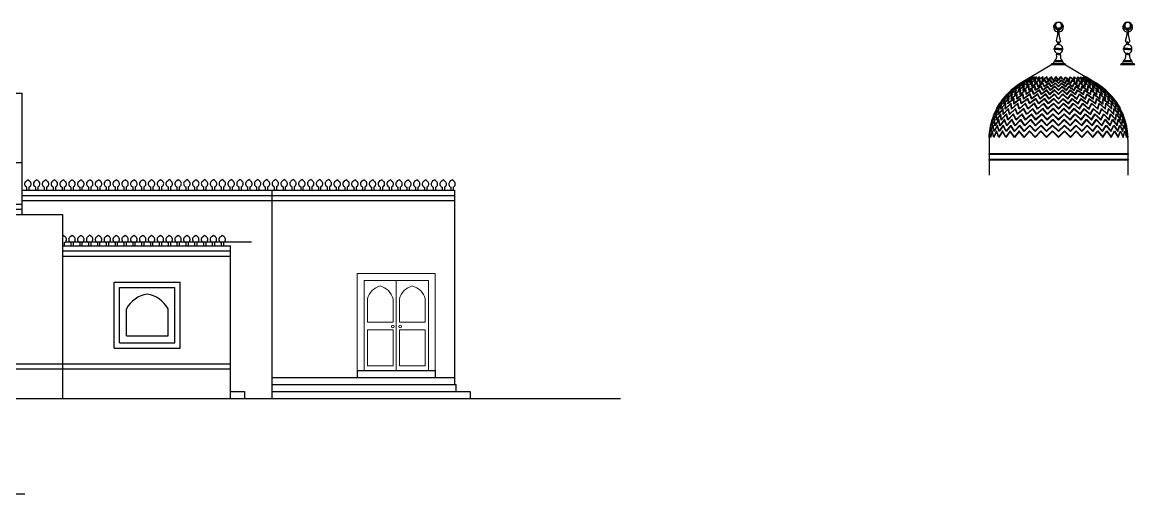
# Model space of a CAD drawing. Header units: inches. Extents: x -6210 to 141093, y -2740 to 21225.
# Drawn here: x 84372 to 85333, y 3267 to 3674 of the extents above; entities that cross this region are included whole.
import ezdxf

# ---------------------------------------------------------------- set-up
doc = ezdxf.new("R2010")
doc.units = ezdxf.units.IN
doc.header["$LTSCALE"] = 100
doc.header["$MEASUREMENT"] = 0
for name, color, linetype in [('dome', 40, 'Continuous'), ('pattern', 24, 'Continuous'), ('steps', 9, 'Continuous'), ('walls', 1, 'Continuous')]:
    doc.layers.add(name, color=color, linetype=linetype)
doc.layers.add('DOOR', color=11, linetype='Continuous', lineweight=5)

# ---------------------------------------------------------------- blocks, each defined once
blk = doc.blocks.new('A$C7441049B')
at = {"layer": 'pattern', "color": 6, "linetype": 'ByBlock', "lineweight": 25, "ltscale": 0.07}
for p, q in [((6.14, 2.75, -0.01), (6.14, 0)), ((8.14, 2.75, -0.01), (8.14, 0)), ((13.77, 2.75, -0.01), (13.77, 0, 0)), ((15.77, 2.75, -0.01), (15.77, 0, 0)), ((21.41, 2.75, -0.01), (21.41, 0, 0)), ((23.41, 2.75, -0.01), (23.41, 0, 0)), ((29.05, 2.75, -0.01), (29.05, 0)), ((31.05, 2.75, -0.01), (31.05, 0)), ((36.69, 2.75, -0.01), (36.69, 0, 0)), ((38.69, 2.75, -0.01), (38.69, 0, 0)), ((44.32, 2.75, -0.01), (44.32, 0)), ((46.32, 2.75, -0.01), (46.32, 0)), ((51.96, 2.75, -0.01), (51.96, 0)), ((53.96, 2.75, -0.01), (53.96, 0))]:
    blk.add_line(p, q, dxfattribs=at)
for centre, start, end in [((7.14, 5.41, -0.01), 128.29859, 249.41182), ((7.14, 5.41, -0.01), 290.58816, 51.70141), ((14.77, 5.41, -0.01), 128.29859, 249.41183), ((14.77, 5.41, -0.01), 290.58817, 51.70141), ((22.41, 5.41, -0.01), 128.29859, 249.41183), ((22.41, 5.41, -0.01), 290.58817, 51.70141), ((30.05, 5.41, -0.01), 128.29859, 249.41183), ((30.05, 5.41, -0.01), 290.58817, 51.70141), ((37.69, 5.41, -0.01), 128.29859, 249.41183), ((37.69, 5.41, -0.01), 290.58817, 51.70141), ((45.32, 5.41, -0.01), 128.29859, 249.41183), ((45.32, 5.41, -0.01), 290.58817, 51.70141), ((52.96, 5.41, -0.01), 128.29859, 249.41183), ((52.96, 5.41, -0.01), 290.58817, 51.70141)]:
    blk.add_arc(centre, 2.84, start, end, dxfattribs=at)
at = {"layer": 'pattern', "color": 6, "linetype": 'ByBlock', "lineweight": 25, "ltscale": 0.07, "extrusion": (0, 0, -1)}
for centre in [(10.06, 3.36, -0.01), (17.7, 3.36, -0.01), (25.34, 3.36, -0.01), (32.97, 3.36, -0.01), (40.61, 3.36, -0.01), (48.25, 3.36, -0.01), (55.89, 3.36, -0.01)]:
    blk.add_ellipse(centre, major_axis=(5.41, 3.32), ratio=1, start_param=4.432426, end_param=4.784303, dxfattribs=at)
at = {"layer": 'pattern', "color": 6, "linetype": 'ByBlock', "lineweight": 25, "ltscale": 0.07}
for centre in [(4.21, 3.36, -0.01), (11.85, 3.36, -0.01), (19.49, 3.36, -0.01), (27.13, 3.36, -0.01), (34.76, 3.36, -0.01), (42.4, 3.36, -0.01), (50.04, 3.36, -0.01)]:
    blk.add_ellipse(centre, major_axis=(-5.41, 3.32), ratio=1, start_param=4.432426, end_param=4.784303, dxfattribs=at)

msp = doc.modelspace()

# ---------------------------------------------------------------- linework, layer by layer
at = {"layer": 'dome', "ltscale": 0.5}
for p, q in [((85265.43403, 3658.22773), (85266.73041, 3663.65215)), ((85266.37273, 3666.06268), (85266.41303, 3666.74782)), ((85266.53298, 3668.78699), (85266.55272, 3669.1225)), ((85266.55272, 3669.1225), (85267.2949, 3669.1225)), ((85267.32028, 3665.86725), (85266.557, 3665.86725)), ((85266.73041, 3664.02133), (85266.73041, 3665.86725)), ((85267.2949, 3664.02133), (85266.73041, 3664.02133)), ((85267.2949, 3663.65215), (85266.73041, 3663.65215)), ((85267.26952, 3665.86725), (85268.0328, 3665.86725)), ((85268.03709, 3669.1225), (85267.2949, 3669.1225)), ((85267.2949, 3664.02133), (85267.85939, 3664.02133)), ((85267.2949, 3663.65215), (85267.85939, 3663.65215)), ((85267.85939, 3664.02133), (85267.85939, 3665.86725)), ((85269.15578, 3658.22773), (85267.85939, 3663.65215)), ((85268.05682, 3668.78699), (85268.03709, 3669.1225)), ((85268.21708, 3666.06268), (85268.17678, 3666.74782)), ((85325.23205, 3658.22773), (85326.52844, 3663.65215)), ((85326.17075, 3666.06268), (85326.21105, 3666.74782)), ((85326.331, 3668.78699), (85326.35074, 3669.1225)), ((85326.35074, 3669.1225), (85327.09293, 3669.1225)), ((85327.1183, 3665.86725), (85326.35502, 3665.86725)), ((85326.52844, 3664.02133), (85326.52844, 3665.86725)), ((85327.09293, 3664.02133), (85326.52844, 3664.02133)), ((85327.09293, 3663.65215), (85326.52844, 3663.65215)), ((85327.06755, 3665.86725), (85327.83083, 3665.86725)), ((85327.83511, 3669.1225), (85327.09293, 3669.1225)), ((85327.09293, 3664.02133), (85327.65741, 3664.02133)), ((85327.09293, 3663.65215), (85327.65741, 3663.65215)), ((85327.65741, 3664.02133), (85327.65741, 3665.86725)), ((85328.9538, 3658.22773), (85327.65741, 3663.65215)), ((85327.85485, 3668.78699), (85327.83511, 3669.1225)), ((85328.0151, 3666.06268), (85327.9748, 3666.74782)), ((85266.39732, 3655.11165), (85266.39732, 3655.34551)), ((85267.2949, 3655.34551), (85266.39732, 3655.34551)), ((85267.2949, 3655.11165), (85266.39732, 3655.11165)), ((85266.53576, 3656.82224), (85266.53576, 3657.00684)), ((85267.2949, 3657.00684), (85266.53576, 3657.00684)), ((85267.2949, 3656.82224), (85266.53576, 3656.82224)), ((85266.58191, 3655.34551), (85266.58191, 3656.82224)), ((85267.2949, 3657.00684), (85268.05404, 3657.00684)), ((85267.2949, 3656.82224), (85268.05404, 3656.82224)), ((85267.2949, 3655.34551), (85268.19248, 3655.34551)), ((85267.2949, 3655.11165), (85268.19248, 3655.11165)), ((85268.00789, 3655.34551), (85268.00789, 3656.82224)), ((85268.05404, 3656.82224), (85268.05404, 3657.00684)), ((85268.19248, 3655.11165), (85268.19248, 3655.34551)), ((85326.19534, 3655.11165), (85326.19534, 3655.34551)), ((85327.09293, 3655.34551), (85326.19534, 3655.34551)), ((85327.09293, 3655.11165), (85326.19534, 3655.11165)), ((85326.33379, 3656.82224), (85326.33379, 3657.00684)), ((85327.09293, 3657.00684), (85326.33379, 3657.00684)), ((85327.09293, 3656.82224), (85326.33379, 3656.82224)), ((85326.37994, 3655.34551), (85326.37994, 3656.82224)), ((85327.09293, 3657.00684), (85327.85206, 3657.00684)), ((85327.09293, 3656.82224), (85327.85206, 3656.82224)), ((85327.09293, 3655.34551), (85327.99051, 3655.34551)), ((85327.09293, 3655.11165), (85327.99051, 3655.11165)), ((85327.80592, 3655.34551), (85327.80592, 3656.82224)), ((85327.85206, 3656.82224), (85327.85206, 3657.00684)), ((85327.99051, 3655.11165), (85327.99051, 3655.34551)), ((85267.2949, 3651.54077), (85263.64278, 3651.54077)), ((85267.2949, 3650.8024), (85263.64278, 3650.8024)), ((85263.68893, 3650.8024), (85263.68893, 3651.54077)), ((85267.2949, 3647.29516), (85266.00154, 3647.29516)), ((85267.2949, 3646.55679), (85266.00154, 3646.55679)), ((85267.2949, 3651.54077), (85270.94702, 3651.54077)), ((85267.2949, 3650.8024), (85270.94702, 3650.8024)), ((85267.2949, 3647.29516), (85268.58826, 3647.29516)), ((85267.2949, 3646.55679), (85268.58826, 3646.55679)), ((85270.90088, 3650.8024), (85270.90088, 3651.54077)), ((85327.09293, 3651.54077), (85323.4408, 3651.54077)), ((85327.09293, 3650.8024), (85323.4408, 3650.8024)), ((85323.48695, 3650.8024), (85323.48695, 3651.54077)), ((85327.09293, 3647.29516), (85325.79956, 3647.29516)), ((85327.09293, 3646.55679), (85325.79956, 3646.55679)), ((85327.09293, 3651.54077), (85330.74505, 3651.54077)), ((85327.09293, 3650.8024), (85330.74505, 3650.8024)), ((85327.09293, 3647.29516), (85328.38629, 3647.29516)), ((85327.09293, 3646.55679), (85328.38629, 3646.55679)), ((85330.6989, 3650.8024), (85330.6989, 3651.54077)), ((85261.19819, 3637.43394), (85235.05215, 3621.89646)), ((85261.19819, 3637.80312), (85261.93656, 3638.55317)), ((85261.19819, 3637.43394), (85261.19819, 3637.80312)), ((85273.39162, 3637.43394), (85261.19819, 3637.43394)), ((85261.93656, 3638.55317), (85272.65325, 3638.55317)), ((85263.04389, 3638.55317), (85263.46085, 3640.31232)), ((85263.46085, 3640.31232), (85271.12896, 3640.31232)), ((85263.84026, 3640.31232), (85264.01527, 3641.05069)), ((85270.57454, 3641.05069), (85264.01527, 3641.05069)), ((85270.74955, 3640.31232), (85270.57454, 3641.05069)), ((85271.54591, 3638.55317), (85271.12896, 3640.31232)), ((85273.39162, 3637.80312), (85272.65325, 3638.55317)), ((85273.39162, 3637.43394), (85273.39162, 3637.80312)), ((85273.39162, 3637.43394), (85299.53766, 3621.89646)), ((85320.99621, 3637.80312), (85321.73458, 3638.55317)), ((85333.18964, 3637.43394), (85320.99621, 3637.43394)), ((85321.73458, 3638.55317), (85332.45127, 3638.55317)), ((85322.84192, 3638.55317), (85323.25887, 3640.31232)), ((85323.25887, 3640.31232), (85330.92698, 3640.31232)), ((85323.63828, 3640.31232), (85323.81329, 3641.05069)), ((85330.37256, 3641.05069), (85323.81329, 3641.05069)), ((85330.54757, 3640.31232), (85330.37256, 3641.05069)), ((85331.34394, 3638.55317), (85330.92698, 3640.31232)), ((85333.18964, 3637.80312), (85332.45127, 3638.55317)), ((85207.2949, 3572.91795), (85207.2949, 3560.59449)), ((85327.2949, 3572.91795), (85327.2949, 3560.59449)), ((85327.63722, 3560.59449), (85206.95258, 3560.59449)), ((85206.95258, 3560.59449), (85206.95258, 3559.90985)), ((85327.63722, 3559.90985), (85206.95258, 3559.90985)), ((85207.2949, 3559.90985), (85207.2949, 3555.80203)), ((85327.2949, 3559.90985), (85327.2949, 3555.80203)), ((85327.63722, 3560.59449), (85327.63722, 3559.90985)), ((85327.63722, 3555.80203), (85206.95258, 3555.80203)), ((85206.95258, 3555.80203), (85206.95258, 3555.11739)), ((85327.63722, 3555.11739), (85206.95258, 3555.11739)), ((85207.2949, 3555.11739), (85207.2949, 3542.16254)), ((85327.2949, 3555.11739), (85327.2949, 3552.96164)), ((85327.2949, 3552.96164), (85327.2949, 3542.16254)), ((85327.63722, 3555.80203), (85327.63722, 3555.11739))]:
    msp.add_line(p, q, dxfattribs=at)
for points in [[(85267.2949, 3624.00776), (85265.20905, 3626.63793), (85262.38807, 3624.03402), (85261.11892, 3626.68427), (85257.65879, 3624.09125), (85257.27438, 3626.7836), (85253.21393, 3624.11059), (85253.69324, 3626.79395), (85249.25961, 3624.19037), (85250.549, 3626.82973), (85245.80973, 3624.21983), (85247.89845, 3626.85375), (85242.99148, 3624.23923), (85245.81644, 3626.86924), (85240.886, 3624.25141), (85244.36324, 3626.87856), (85239.55482, 3624.25822), (85243.58142, 3626.88313), (85239.21648, 3624.05333), (85243.44441, 3626.88105)], [(85267.2949, 3624.69239), (85265.30606, 3627.30853), (85262.57028, 3624.66613), (85261.36726, 3627.2622), (85257.97014, 3624.63942), (85257.56849, 3627.20254), (85253.58119, 3624.55258), (85254.03517, 3627.15251), (85249.60117, 3624.50978), (85250.88682, 3627.11674), (85246.14213, 3624.48032), (85248.22479, 3627.09272), (85243.31013, 3624.49477), (85246.13129, 3627.07722), (85241.1961, 3624.44874), (85244.66947, 3627.0679), (85239.85765, 3624.44161), (85243.88293, 3627.06334), (85239.39458, 3624.43971), (85243.74553, 3627.06257)], [(85267.2949, 3624.69239), (85269.28374, 3627.30853), (85272.01953, 3624.66613), (85273.22255, 3627.2622), (85276.61966, 3624.63942), (85277.02131, 3627.20254), (85281.00862, 3624.55258), (85280.55463, 3627.15251), (85284.98864, 3624.50978), (85283.70299, 3627.11674), (85288.44768, 3624.48032), (85286.36501, 3627.09272), (85291.27967, 3624.49477), (85288.45851, 3627.07722), (85293.39371, 3624.44874), (85289.92033, 3627.0679), (85294.73216, 3624.44161), (85290.70688, 3627.06334), (85295.19523, 3624.43971), (85290.84427, 3627.06257)], [(85267.2949, 3624.00776), (85269.38075, 3626.63793), (85272.20173, 3624.03402), (85273.47088, 3626.68427), (85276.93101, 3624.09125), (85277.31542, 3626.7836), (85281.37587, 3624.11059), (85280.89657, 3626.79395), (85285.33019, 3624.19037), (85284.04081, 3626.82973), (85288.78007, 3624.21983), (85286.69136, 3626.85375), (85291.59833, 3624.23923), (85288.77337, 3626.86924), (85293.70381, 3624.25141), (85290.22657, 3626.87856), (85295.03498, 3624.25822), (85291.00838, 3626.88313), (85295.37332, 3624.05333), (85291.14539, 3626.88105)], [(85267.2949, 3611.73331), (85263.86561, 3615.30846), (85259.82375, 3611.71652), (85257.09427, 3615.3296), (85252.56116, 3611.76639), (85250.5838, 3615.36379), (85245.66476, 3611.79686), (85244.50764, 3615.40086), (85239.33454, 3611.82663), (85239.04156, 3615.43377), (85233.7855, 3611.8514), (85234.36167, 3615.45956), (85229.19035, 3611.87014), (85230.63511, 3615.47794), (85225.72294, 3611.88297), (85228.00604, 3615.48966), (85223.5154, 3611.89053), (85226.58175, 3615.49558), (85222.90949, 3611.73331), (85226.31865, 3615.44881)], [(85267.2949, 3612.41795), (85263.92849, 3615.98727), (85259.9398, 3612.40844), (85257.27014, 3615.9656), (85252.76463, 3612.38399), (85250.84211, 3615.93073), (85245.93215, 3612.35291), (85244.81536, 3615.89316), (85239.64037, 3612.32271), (85239.37344, 3615.86), (85234.11164, 3612.29771), (85234.70247, 3615.83413), (85229.52615, 3612.27889), (85230.97739, 3615.81576), (85226.06282, 3612.26604), (85228.34722, 3615.80408), (85223.85675, 3612.25848), (85226.92175, 3615.79818), (85223.08003, 3612.25587), (85226.672, 3615.79718)], [(85267.2949, 3615.30558), (85264.20832, 3618.53098), (85260.51473, 3615.30558), (85258.01966, 3618.55919), (85253.75601, 3615.23668), (85252.11947, 3618.59924), (85247.48051, 3615.38251), (85246.63411, 3618.64246), (85241.68293, 3615.41821), (85241.69868, 3618.65875), (85236.59254, 3615.44761), (85237.52062, 3618.71023), (85232.3695, 3615.46964), (85234.18393, 3618.7312), (85229.17567, 3615.48458), (85231.8315, 3618.74448), (85227.13836, 3615.49331), (85230.67084, 3618.45449), (85226.6147, 3615.01115), (85230.1876, 3618.60484)], [(85267.2949, 3615.99022), (85264.20832, 3619.21561), (85260.51473, 3615.99022), (85258.20889, 3619.18676), (85254.01702, 3615.94913), (85252.39401, 3619.14602), (85247.7673, 3615.91173), (85247.06456, 3619.25654), (85242.00531, 3615.87565), (85242.03831, 3619.04232), (85236.93021, 3615.8461), (85237.86245, 3619.03439), (85232.7116, 3615.82405), (85234.52095, 3619.0135), (85229.51753, 3615.80914), (85232.16271, 3619.00031), (85227.47886, 3615.80045), (85230.88466, 3618.99369), (85226.76181, 3615.79746), (85230.66073, 3618.99257)], [(85267.2949, 3618.53098), (85264.50476, 3621.38325), (85261.07304, 3618.5442), (85258.90597, 3621.41545), (85255.02755, 3618.5781), (85253.60622, 3621.46106), (85249.3152, 3618.62109), (85248.72493, 3621.51012), (85244.09291, 3618.6626), (85244.39969, 3621.55317), (85239.52023, 3618.69652), (85240.75153, 3621.58647), (85235.73642, 3618.72175), (85237.8843, 3621.60987), (85232.87798, 3618.73873), (85235.88174, 3621.6246), (85231.0552, 3618.74858), (85234.80292, 3621.63144), (85230.41647, 3618.75197), (85234.61396, 3621.6105)], [(85267.2949, 3619.21561), (85264.50476, 3622.06789), (85261.20572, 3619.20208), (85259.11512, 3622.02104), (85255.26448, 3619.16749), (85253.89316, 3621.96735), (85249.61756, 3619.1239), (85249.04545, 3621.92018), (85244.42642, 3619.08207), (85244.72752, 3621.88384), (85239.86242, 3619.04808), (85241.08744, 3621.86288), (85236.07625, 3619.02291), (85238.20758, 3621.83964), (85233.21197, 3619.00602), (85236.19327, 3621.82504), (85231.38417, 3618.99623), (85235.11115, 3621.81953), (85230.74342, 3618.99288), (85234.91858, 3621.81651)], [(85267.2949, 3621.38325), (85264.82959, 3624.01477), (85261.66448, 3621.39836), (85259.99174, 3624.06111), (85256.28703, 3621.60831), (85255.40496, 3624.12077), (85251.10427, 3621.48589), (85251.19171, 3624.1708), (85246.48468, 3621.53292), (85247.46145, 3624.20657), (85242.48405, 3621.5711), (85244.31616, 3624.23059), (85239.21455, 3621.59934), (85241.8453, 3624.24608), (85236.77059, 3621.61822), (85240.12063, 3624.2554), (85235.22447, 3621.62914), (85239.19224, 3624.25966), (85234.6883, 3621.63287), (85239.03046, 3624.26061)], [(85267.2949, 3622.06789), (85264.9266, 3624.68538), (85261.81471, 3622.04489), (85260.24008, 3624.63904), (85256.55921, 3622.15529), (85255.72692, 3624.57938), (85251.41238, 3621.94244), (85251.53364, 3624.52935), (85246.81122, 3621.90063), (85247.79928, 3624.49358), (85242.82455, 3621.87818), (85244.64251, 3624.46956), (85239.54439, 3621.85008), (85242.16015, 3624.45407), (85237.08759, 3621.83135), (85240.42686, 3624.44475), (85235.53172, 3621.82054), (85239.49519, 3624.44073), (85235.09183, 3621.80703), (85239.33135, 3624.43941)], [(85267.2949, 3622.06789), (85269.66321, 3624.68538), (85272.77509, 3622.04489), (85274.34972, 3624.63904), (85278.03059, 3622.15529), (85278.86288, 3624.57938), (85283.17742, 3621.94244), (85283.05616, 3624.52935), (85287.77859, 3621.90063), (85286.79053, 3624.49358), (85291.76526, 3621.87818), (85289.9473, 3624.46956), (85295.04542, 3621.85008), (85292.42965, 3624.45407), (85297.50221, 3621.83135), (85294.16294, 3624.44475), (85299.05808, 3621.82054), (85295.09462, 3624.44073), (85299.49798, 3621.80703), (85295.25845, 3624.43941)], [(85267.2949, 3621.38325), (85269.76022, 3624.01477), (85272.92532, 3621.39836), (85274.59806, 3624.06111), (85278.30277, 3621.60831), (85279.18484, 3624.12077), (85283.48554, 3621.48589), (85283.39809, 3624.1708), (85288.10513, 3621.53292), (85287.12835, 3624.20657), (85292.10575, 3621.5711), (85290.27364, 3624.23059), (85295.37526, 3621.59934), (85292.74451, 3624.24608), (85297.81922, 3621.61822), (85294.46917, 3624.2554), (85299.36534, 3621.62914), (85295.39757, 3624.25966), (85299.9015, 3621.63287), (85295.55934, 3624.26061)], [(85267.2949, 3619.21561), (85270.08504, 3622.06789), (85273.38408, 3619.20208), (85275.47469, 3622.02104), (85279.32533, 3619.16749), (85280.69664, 3621.96735), (85284.97225, 3619.1239), (85285.54435, 3621.92018), (85290.16338, 3619.08207), (85289.86228, 3621.88384), (85294.72738, 3619.04808), (85293.50237, 3621.86288), (85298.51355, 3619.02291), (85296.38222, 3621.83964), (85301.37783, 3619.00602), (85298.39653, 3621.82504), (85303.20564, 3618.99623), (85299.47866, 3621.81953), (85303.84638, 3618.99288), (85299.67123, 3621.81651)], [(85267.2949, 3618.53098), (85270.08504, 3621.38325), (85273.51676, 3618.5442), (85275.68384, 3621.41545), (85279.56226, 3618.5781), (85280.98359, 3621.46106), (85285.27461, 3618.62109), (85285.86488, 3621.51012), (85290.49689, 3618.6626), (85290.19012, 3621.55317), (85295.06957, 3618.69652), (85293.83828, 3621.58647), (85298.85338, 3618.72175), (85296.70551, 3621.60987), (85301.71183, 3618.73873), (85298.70806, 3621.6246), (85303.5346, 3618.74858), (85299.78689, 3621.63144), (85304.17333, 3618.75197), (85299.97585, 3621.6105)], [(85267.2949, 3615.99022), (85270.38148, 3619.21561), (85274.07508, 3615.99022), (85276.38092, 3619.18676), (85280.57278, 3615.94913), (85282.19579, 3619.14602), (85286.8225, 3615.91173), (85287.52524, 3619.25654), (85292.5845, 3615.87565), (85292.5515, 3619.04232), (85297.65959, 3615.8461), (85296.72735, 3619.03439), (85301.8782, 3615.82405), (85300.06886, 3619.0135), (85305.07228, 3615.80914), (85302.42709, 3619.00031), (85307.11094, 3615.80045), (85303.70514, 3618.99369), (85307.82799, 3615.79746), (85303.92907, 3618.99257)], [(85267.2949, 3615.30558), (85270.38148, 3618.53098), (85274.07508, 3615.30558), (85276.57015, 3618.55919), (85280.83379, 3615.23668), (85282.47033, 3618.59924), (85287.10929, 3615.38251), (85287.95569, 3618.64246), (85292.90687, 3615.41821), (85292.89113, 3618.65875), (85297.99727, 3615.44761), (85297.06918, 3618.71023), (85302.2203, 3615.46964), (85300.40587, 3618.7312), (85305.41413, 3615.48458), (85302.7583, 3618.74448), (85307.45145, 3615.49331), (85303.91897, 3618.45449), (85307.9751, 3615.01115), (85304.40221, 3618.60484)], [(85267.2949, 3612.41795), (85270.66131, 3615.98727), (85274.65, 3612.40844), (85277.31967, 3615.9656), (85281.82517, 3612.38399), (85283.7477, 3615.93073), (85288.65766, 3612.35291), (85289.77445, 3615.89316), (85294.94943, 3612.32271), (85295.21637, 3615.86), (85300.47817, 3612.29771), (85299.88734, 3615.83413), (85305.06365, 3612.27889), (85303.61241, 3615.81576), (85308.52698, 3612.26604), (85306.24258, 3615.80408), (85310.73305, 3612.25848), (85307.66805, 3615.79818), (85311.50977, 3612.25587), (85307.9178, 3615.79718)], [(85267.2949, 3611.73331), (85270.72419, 3615.30846), (85274.76606, 3611.71652), (85277.49553, 3615.3296), (85282.02864, 3611.76639), (85284.00601, 3615.36379), (85288.92505, 3611.79686), (85290.08216, 3615.40086), (85295.25527, 3611.82663), (85295.54824, 3615.43377), (85300.8043, 3611.8514), (85300.22813, 3615.45956), (85305.39946, 3611.87014), (85303.9547, 3615.47794), (85308.86686, 3611.88297), (85306.58376, 3615.48966), (85311.07441, 3611.89053), (85308.00806, 3615.49558), (85311.68032, 3611.73331), (85308.27116, 3615.44881)], [(85267.2949, 3603.66695), (85263.24779, 3607.84508), (85258.647, 3603.67239), (85255.2576, 3607.85883), (85250.25325, 3603.68658), (85247.58129, 3607.88125), (85242.32243, 3603.70499), (85240.43269, 3607.90591), (85235.08911, 3603.72337), (85234.02702, 3607.92822), (85228.73534, 3603.61896), (85228.57146, 3607.9461), (85223.6245, 3603.75142), (85224.25178, 3607.95915), (85219.74591, 3603.76007), (85221.18989, 3607.90395), (85217.28788, 3603.76528), (85219.58247, 3607.97198), (85216.57861, 3603.66695), (85219.31869, 3607.95169)], [(85267.2949, 3604.35159), (85263.29857, 3608.52593), (85258.73341, 3604.34594), (85255.40149, 3608.51175), (85250.41377, 3604.33125), (85247.7978, 3608.48871), (85242.53916, 3604.31228), (85240.69883, 3608.46352), (85235.34464, 3604.29346), (85234.32396, 3608.44085), (85229.07784, 3604.27737), (85228.88631, 3608.42276), (85223.92094, 3604.26491), (85224.57656, 3608.40962), (85220.05174, 3604.25617), (85221.54945, 3608.40109), (85217.59874, 3604.25092), (85219.91471, 3608.39673), (85216.73497, 3604.24908), (85219.62873, 3608.39598)], [(85267.2949, 3607.84322), (85263.55304, 3611.73567), (85259.21868, 3607.8505), (85256.16269, 3611.75308), (85251.34798, 3607.8032), (85249.05378, 3611.78132), (85243.92753, 3607.89365), (85242.41867, 3611.81214), (85237.11691, 3607.91758), (85236.4545, 3611.83972), (85231.1682, 3607.93777), (85231.35677, 3611.86154), (85226.25923, 3607.95322), (85227.30644, 3611.87725), (85222.56687, 3607.96393), (85224.45514, 3611.88737), (85220.22172, 3607.9703), (85222.91292, 3611.89251), (85219.39587, 3607.97234), (85222.64295, 3611.89338)], [(85267.2949, 3608.52785), (85263.61014, 3612.41551), (85259.31826, 3608.52033), (85256.32343, 3612.39763), (85251.55008, 3608.5009), (85249.29276, 3612.36873), (85244.17156, 3608.47603), (85242.70801, 3612.33738), (85237.40048, 3608.45164), (85236.7722, 3612.30949), (85231.47536, 3608.43118), (85231.6887, 3612.28752), (85226.5798, 3608.41559), (85227.64475, 3612.27176), (85222.89468, 3608.40481), (85224.79596, 3612.26164), (85220.55311, 3608.39841), (85223.25425, 3612.25619), (85219.66724, 3608.44446), (85222.98468, 3612.25563)], [(85267.2949, 3608.52785), (85270.97966, 3612.41551), (85275.27155, 3608.52033), (85278.26638, 3612.39763), (85283.03973, 3608.5009), (85285.29704, 3612.36873), (85290.41825, 3608.47603), (85291.88179, 3612.33738), (85297.18932, 3608.45164), (85297.8176, 3612.30949), (85303.11444, 3608.43118), (85302.9011, 3612.28752), (85308.01, 3608.41559), (85306.94506, 3612.27176), (85311.69512, 3608.40481), (85309.79384, 3612.26164), (85314.0367, 3608.39841), (85311.33555, 3612.25619), (85314.92257, 3608.44446), (85311.60512, 3612.25563)], [(85267.2949, 3607.84322), (85271.03676, 3611.73567), (85275.37113, 3607.8505), (85278.42711, 3611.75308), (85283.24183, 3607.8032), (85285.53602, 3611.78132), (85290.66228, 3607.89365), (85292.17113, 3611.81214), (85297.47289, 3607.91758), (85298.1353, 3611.83972), (85303.4216, 3607.93777), (85303.23304, 3611.86154), (85308.33057, 3607.95322), (85307.28337, 3611.87725), (85312.02294, 3607.96393), (85310.13466, 3611.88737), (85314.36809, 3607.9703), (85311.67688, 3611.89251), (85315.19393, 3607.97234), (85311.94686, 3611.89338)], [(85267.2949, 3604.35159), (85271.29124, 3608.52593), (85275.85639, 3604.34594), (85279.18831, 3608.51175), (85284.17604, 3604.33125), (85286.79201, 3608.48871), (85292.05065, 3604.31228), (85293.89097, 3608.46352), (85299.24516, 3604.29346), (85300.26584, 3608.44085), (85305.51196, 3604.27737), (85305.70349, 3608.42276), (85310.66886, 3604.26491), (85310.01325, 3608.40962), (85314.53807, 3604.25617), (85313.04035, 3608.40109), (85316.99106, 3604.25092), (85314.6751, 3608.39673), (85317.85484, 3604.24908), (85314.96108, 3608.39598)], [(85267.2949, 3603.66695), (85271.34202, 3607.84508), (85275.94281, 3603.67239), (85279.33221, 3607.85883), (85284.33655, 3603.68658), (85287.00852, 3607.88125), (85292.26737, 3603.70499), (85294.15711, 3607.90591), (85299.5007, 3603.72337), (85300.56278, 3607.92822), (85305.85447, 3603.61896), (85306.01834, 3607.9461), (85310.9653, 3603.75142), (85310.33803, 3607.95915), (85314.84389, 3603.76007), (85313.39991, 3607.90395), (85317.30193, 3603.76528), (85315.00734, 3607.97198), (85318.0112, 3603.66695), (85315.27111, 3607.95169)], [(85267.2949, 3594.59387), (85262.70225, 3599.23946), (85257.69634, 3594.59623), (85253.6503, 3599.24665), (85248.41076, 3594.60254), (85244.99525, 3599.25858), (85239.6899, 3594.61101), (85236.99111, 3599.27206), (85231.79309, 3594.61984), (85229.87535, 3599.28471), (85224.96942, 3594.6279), (85223.86119, 3599.29526), (85219.39334, 3594.63451), (85219.12999, 3599.30325), (85215.23089, 3594.63939), (85215.82488, 3599.30863), (85212.60083, 3594.64245), (85214.04594, 3599.31145), (85211.67482, 3594.64354), (85213.75519, 3599.29869)], [(85267.2949, 3595.27851), (85262.73902, 3599.92212), (85257.75381, 3595.27601), (85253.75907, 3599.93467), (85248.51982, 3595.26934), (85245.15773, 3599.90219), (85239.84106, 3595.26045), (85237.1965, 3599.88823), (85231.97641, 3595.25124), (85230.1111, 3599.87521), (85225.17638, 3595.24288), (85224.11755, 3599.86441), (85219.61688, 3595.23607), (85219.39979, 3599.85625), (85215.43682, 3595.26667), (85216.10281, 3599.85078), (85212.84176, 3595.22793), (85214.32786, 3599.84792), (85211.82558, 3595.26588), (85214.01775, 3599.84743)], [(85267.2949, 3599.92313), (85263.00472, 3604.35014), (85258.20573, 3599.91918), (85254.53585, 3604.33946), (85249.39273, 3599.90879), (85246.4051, 3604.32199), (85241.08215, 3599.89522), (85238.84517, 3604.30265), (85233.52276, 3599.8815), (85232.08733, 3604.285), (85226.96551, 3599.86949), (85226.34818, 3604.27067), (85221.58915, 3599.85999), (85221.81629, 3604.26009), (85217.5663, 3599.85319), (85218.64198, 3604.25312), (85215.02056, 3599.84903), (85216.9307, 3604.24952), (85213.98267, 3599.92313), (85216.63155, 3604.24891)], [(85267.2949, 3599.23849), (85262.96074, 3603.66834), (85258.13339, 3599.24227), (85254.41039, 3603.67864), (85249.25699, 3599.25223), (85246.21415, 3603.69556), (85240.88337, 3599.22008), (85238.60709, 3603.71438), (85233.3008, 3599.27859), (85231.8178, 3603.73166), (85226.7184, 3599.29029), (85226.05864, 3603.74575), (85221.32531, 3599.29958), (85221.51451, 3603.75619), (85217.29187, 3599.30627), (85218.3079, 3603.72249), (85214.74016, 3599.31036), (85216.61857, 3603.76666), (85213.98267, 3599.23849), (85216.33073, 3603.75765)], [(85267.2949, 3599.92313), (85271.58508, 3604.35014), (85276.38408, 3599.91918), (85280.05396, 3604.33946), (85285.19707, 3599.90879), (85288.1847, 3604.32199), (85293.50766, 3599.89522), (85295.74463, 3604.30265), (85301.06705, 3599.8815), (85302.50247, 3604.285), (85307.6243, 3599.86949), (85308.24162, 3604.27067), (85313.00065, 3599.85999), (85312.77352, 3604.26009), (85317.0235, 3599.85319), (85315.94783, 3604.25312), (85319.56924, 3599.84903), (85317.6591, 3604.24952), (85320.60713, 3599.92313), (85317.95826, 3604.24891)], [(85267.2949, 3599.23849), (85271.62907, 3603.66834), (85276.45642, 3599.24227), (85280.17941, 3603.67864), (85285.33282, 3599.25223), (85288.37565, 3603.69556), (85293.70643, 3599.22008), (85295.98272, 3603.71438), (85301.28901, 3599.27859), (85302.77201, 3603.73166), (85307.8714, 3599.29029), (85308.53116, 3603.74575), (85313.26449, 3599.29958), (85313.07529, 3603.75619), (85317.29794, 3599.30627), (85316.2819, 3603.72249), (85319.84964, 3599.31036), (85317.97123, 3603.76666), (85320.60713, 3599.23849), (85318.25908, 3603.75765)], [(85267.2949, 3595.27851), (85271.85078, 3599.92212), (85276.83599, 3595.27601), (85280.83074, 3599.93467), (85286.06998, 3595.26934), (85289.43207, 3599.90219), (85294.74874, 3595.26045), (85297.39331, 3599.88823), (85302.61339, 3595.25124), (85304.4787, 3599.87521), (85309.41342, 3595.24288), (85310.47225, 3599.86441), (85314.97293, 3595.23607), (85315.19002, 3599.85625), (85319.15299, 3595.26667), (85318.48699, 3599.85078), (85321.74805, 3595.22793), (85320.26194, 3599.84792), (85322.76423, 3595.26588), (85320.57205, 3599.84743)], [(85267.2949, 3594.59387), (85271.88755, 3599.23946), (85276.89347, 3594.59623), (85280.9395, 3599.24665), (85286.17904, 3594.60254), (85289.59456, 3599.25858), (85294.89991, 3594.61101), (85297.5987, 3599.27206), (85302.79671, 3594.61984), (85304.71446, 3599.28471), (85309.62038, 3594.6279), (85310.72862, 3599.29526), (85315.19647, 3594.63451), (85315.45981, 3599.30325), (85319.35892, 3594.63939), (85318.76492, 3599.30863), (85321.98897, 3594.64245), (85320.54386, 3599.31145), (85322.91499, 3594.64354), (85320.83462, 3599.29869)], [(85267.2949, 3584.80871), (85262.30772, 3589.77118), (85257.11334, 3584.80917), (85252.4928, 3589.77359), (85247.27412, 3584.81052), (85243.14533, 3589.77777), (85238.05908, 3584.79492), (85234.54601, 3589.78283), (85229.74253, 3584.79561), (85226.94158, 3589.78797), (85222.57325, 3584.8175), (85220.54381, 3589.79264), (85216.7264, 3584.81988), (85215.52862, 3589.79646), (85212.36801, 3584.82183), (85212.03373, 3589.79918), (85209.6166, 3584.82313), (85210.15538, 3589.80066), (85208.64736, 3584.82361), (85209.85553, 3589.78921)], [(85267.2949, 3585.49335), (85262.32901, 3590.45515), (85257.13925, 3585.49283), (85252.55484, 3590.45255), (85247.32528, 3585.49131), (85243.24335, 3590.44807), (85238.13491, 3585.48907), (85234.67388, 3590.44268), (85229.83897, 3585.48645), (85227.0931, 3590.43724), (85222.68415, 3585.48367), (85220.71332, 3590.43235), (85216.85073, 3585.48113), (85215.71112, 3590.42837), (85212.50216, 3585.47907), (85212.23903, 3590.47137), (85209.75686, 3585.4777), (85210.3508, 3590.42402), (85208.71771, 3585.49335), (85210.0236, 3590.42375)], [(85267.2949, 3589.77086), (85262.49627, 3594.59387), (85257.35192, 3589.7721), (85253.00237, 3594.5892), (85247.74233, 3589.77551), (85243.96187, 3594.60663), (85238.73591, 3589.78024), (85235.62614, 3594.61547), (85230.59922, 3589.7854), (85228.23934, 3594.62403), (85223.58001, 3589.79039), (85222.01372, 3594.63141), (85217.85385, 3589.79467), (85217.127, 3594.63718), (85213.58412, 3589.79796), (85213.71856, 3594.64115), (85210.88818, 3589.80008), (85211.88063, 3594.61784), (85209.9388, 3589.80085), (85211.60136, 3594.63118)], [(85267.2949, 3590.4555), (85262.49627, 3595.27851), (85257.39388, 3590.45416), (85253.08791, 3595.27308), (85247.82308, 3590.45049), (85244.09325, 3595.26505), (85238.84965, 3590.44543), (85235.79459, 3595.25579), (85230.73953, 3590.43995), (85228.43549, 3595.24689), (85223.74119, 3590.4347), (85222.22974, 3595.23926), (85218.03045, 3590.43023), (85217.35666, 3595.23333), (85213.77141, 3590.42681), (85213.95682, 3595.22925), (85211.0819, 3590.42462), (85212.1283, 3595.22709), (85210.13477, 3590.42383), (85211.80895, 3595.22671)], [(85267.2949, 3590.4555), (85272.09354, 3595.27851), (85277.19593, 3590.45416), (85281.50189, 3595.27308), (85286.76673, 3590.45049), (85290.49655, 3595.26505), (85295.74015, 3590.44543), (85298.79521, 3595.25579), (85303.85027, 3590.43995), (85306.15431, 3595.24689), (85310.84861, 3590.4347), (85312.36006, 3595.23926), (85316.55935, 3590.43023), (85317.23314, 3595.23333), (85320.8184, 3590.42681), (85320.63299, 3595.22925), (85323.50791, 3590.42462), (85322.4615, 3595.22709), (85324.45503, 3590.42383), (85322.78085, 3595.22671)], [(85267.2949, 3589.77086), (85272.09354, 3594.59387), (85277.23788, 3589.7721), (85281.58743, 3594.5892), (85286.84748, 3589.77551), (85290.62793, 3594.60663), (85295.85389, 3589.78024), (85298.96367, 3594.61547), (85303.99058, 3589.7854), (85306.35046, 3594.62403), (85311.0098, 3589.79039), (85312.57609, 3594.63141), (85316.73595, 3589.79467), (85317.4628, 3594.63718), (85321.00569, 3589.79796), (85320.87125, 3594.64115), (85323.70162, 3589.80008), (85322.70918, 3594.61784), (85324.651, 3589.80085), (85322.98844, 3594.63118)], [(85267.2949, 3585.49335), (85272.26079, 3590.45515), (85277.45055, 3585.49283), (85282.03497, 3590.45255), (85287.26453, 3585.49131), (85291.34645, 3590.44807), (85296.45489, 3585.48907), (85299.91593, 3590.44268), (85304.75083, 3585.48645), (85307.4967, 3590.43724), (85311.90566, 3585.48367), (85313.87648, 3590.43235), (85317.73907, 3585.48113), (85318.87868, 3590.42837), (85322.08765, 3585.47907), (85322.35078, 3590.47137), (85324.83294, 3585.4777), (85324.239, 3590.42402), (85325.87209, 3585.49335), (85324.56621, 3590.42375)], [(85267.2949, 3584.80871), (85272.28209, 3589.77118), (85277.47646, 3584.80917), (85282.09701, 3589.77359), (85287.31568, 3584.81052), (85291.44447, 3589.77777), (85296.53072, 3584.79492), (85300.04379, 3589.78283), (85304.84727, 3584.79561), (85307.64822, 3589.78797), (85312.01656, 3584.8175), (85314.04599, 3589.79264), (85317.8634, 3584.81988), (85319.06118, 3589.79646), (85322.22179, 3584.82183), (85322.55607, 3589.79918), (85324.9732, 3584.82313), (85324.43442, 3589.80066), (85325.94244, 3584.82361), (85324.73428, 3589.78921)], [(85267.2949, 3574.62926), (85262.12653, 3579.74779), (85256.98599, 3574.62926), (85251.95538, 3579.74779), (85246.99393, 3574.62926), (85242.2566, 3579.74823), (85237.614, 3574.62926), (85233.33973, 3579.74877), (85229.1228, 3574.62926), (85225.45302, 3579.74954), (85221.76974, 3574.62926), (85218.84683, 3579.74779), (85215.76377, 3574.62926), (85213.61248, 3579.7514), (85211.27146, 3574.6294), (85209.98553, 3579.75217), (85208.43465, 3574.62951), (85208.03598, 3579.75263), (85207.43409, 3574.62956), (85207.69789, 3579.75001)], [(85267.2949, 3575.3139), (85262.12653, 3580.43243), (85256.98599, 3575.3139), (85251.95538, 3580.43243), (85246.99393, 3575.3139), (85242.2831, 3580.43184), (85237.614, 3575.3139), (85233.3786, 3580.43118), (85229.1228, 3575.3139), (85225.50444, 3580.43028), (85221.76974, 3575.3139), (85218.84683, 3580.43243), (85215.76377, 3575.3139), (85213.68532, 3580.42818), (85211.28834, 3575.31361), (85210.06545, 3580.42734), (85208.45628, 3575.31346), (85208.11978, 3580.42684), (85207.4575, 3575.31339), (85207.70031, 3579.7924)], [(85267.2949, 3579.74779), (85262.19325, 3584.80871), (85256.99499, 3579.74779), (85252.1364, 3584.80975), (85247.02292, 3579.74806), (85242.57069, 3584.81146), (85237.68452, 3579.74847), (85233.77732, 3584.81371), (85229.24995, 3579.74911), (85226.00676, 3584.81623), (85221.96605, 3579.74999), (85219.47278, 3584.81873), (85216.02527, 3579.75094), (85214.35276, 3584.82092), (85211.59457, 3579.75181), (85210.78568, 3584.82257), (85208.79657, 3579.75245), (85208.86879, 3584.82349), (85207.81041, 3579.75269), (85208.57595, 3584.80764)], [(85267.2949, 3580.43243), (85262.19325, 3585.49335), (85256.99499, 3580.43243), (85252.17529, 3585.49217), (85247.03273, 3580.43243), (85242.63357, 3585.49026), (85237.71713, 3580.43154), (85233.86171, 3585.48778), (85229.29487, 3580.43078), (85226.10964, 3585.48504), (85222.02348, 3580.42976), (85219.59084, 3585.48236), (85216.09352, 3580.42869), (85214.48246, 3585.48003), (85211.67132, 3580.42772), (85210.92335, 3585.47829), (85208.87885, 3580.42704), (85209.0107, 3585.47732), (85207.9156, 3580.42237), (85208.67678, 3585.47723)], [(85267.2949, 3580.43243), (85272.39656, 3585.49335), (85277.59482, 3580.43243), (85282.41452, 3585.49217), (85287.55707, 3580.43243), (85291.95624, 3585.49026), (85296.87268, 3580.43154), (85300.7281, 3585.48778), (85305.29493, 3580.43078), (85308.48016, 3585.48504), (85312.56633, 3580.42976), (85314.99897, 3585.48236), (85318.49629, 3580.42869), (85320.10734, 3585.48003), (85322.91849, 3580.42772), (85323.66645, 3585.47829), (85325.71095, 3580.42704), (85325.5791, 3585.47732), (85326.67421, 3580.42237), (85325.91303, 3585.47723)], [(85267.2949, 3579.74779), (85272.39656, 3584.80871), (85277.59482, 3579.74779), (85282.4534, 3584.80975), (85287.56689, 3579.74806), (85292.01912, 3584.81146), (85296.90528, 3579.74847), (85300.81248, 3584.81371), (85305.33986, 3579.74911), (85308.58304, 3584.81623), (85312.62375, 3579.74999), (85315.11702, 3584.81873), (85318.56454, 3579.75094), (85320.23704, 3584.82092), (85322.99524, 3579.75181), (85323.80412, 3584.82257), (85325.79323, 3579.75245), (85325.72101, 3584.82349), (85326.77939, 3579.75269), (85326.01386, 3584.80764)], [(85267.2949, 3575.3139), (85272.46327, 3580.43243), (85277.60381, 3575.3139), (85282.63443, 3580.43243), (85287.59587, 3575.3139), (85292.3067, 3580.43184), (85296.9758, 3575.3139), (85301.2112, 3580.43118), (85305.46701, 3575.3139), (85309.08536, 3580.43028), (85312.82007, 3575.3139), (85315.74297, 3580.43243), (85318.82603, 3575.3139), (85320.90449, 3580.42818), (85323.30146, 3575.31361), (85324.52436, 3580.42734), (85326.13353, 3575.31346), (85326.47003, 3580.42684), (85327.1323, 3575.31339), (85326.88949, 3579.7924)], [(85267.2949, 3574.62926), (85272.46327, 3579.74779), (85277.60381, 3574.62926), (85282.63443, 3579.74779), (85287.59587, 3574.62926), (85292.33321, 3579.74823), (85296.9758, 3574.62926), (85301.25007, 3579.74877), (85305.46701, 3574.62926), (85309.13678, 3579.74954), (85312.82007, 3574.62926), (85315.74297, 3579.74779), (85318.82603, 3574.62926), (85320.97732, 3579.7514), (85323.31835, 3574.6294), (85324.60427, 3579.75217), (85326.15516, 3574.62951), (85326.55383, 3579.75263), (85327.15571, 3574.62956), (85326.89191, 3579.75001)]]:
    msp.add_lwpolyline(points, dxfattribs=at)
for centre, radius, start, end in [((85267.32028, 3670.11286), 4.24561, 90, 257.36365226), ((85267.32028, 3671.03582), 3.32265, 90, 269.56237836), ((85267.32028, 3671.5896), 2.58429, 90.56265997, 252.72100709), ((85267.26952, 3671.03582), 3.32265, 270.43762164, 90), ((85267.26952, 3670.11286), 4.24561, 282.63634774, 90), ((85267.26952, 3671.5896), 2.58429, 287.27899291, 89.43734003), ((85327.1183, 3670.11286), 4.24561, 90, 257.36365226), ((85327.1183, 3671.03582), 3.32265, 90, 269.56237836), ((85327.1183, 3671.5896), 2.58429, 90.56265997, 252.72100709), ((85327.06755, 3671.03582), 3.32265, 270.43762164, 90), ((85327.06755, 3670.11286), 4.24561, 282.63634774, 90), ((85327.06755, 3671.5896), 2.58429, 287.27899291, 89.43734003), ((85266.557, 3666.05184), 0.18459, 176.63353934, 270), ((85267.32028, 3666.56616), 0.92526, 91.57170314, 168.67719591), ((85267.32028, 3669.1718), 0.87631, 206.04794926, 268.34047884), ((85266.73041, 3663.83674), 0.18459, 90, 270), ((85267.26952, 3669.1718), 0.87631, 271.65952116, 333.95205074), ((85267.26952, 3666.56616), 0.92526, 11.32280409, 88.42829686), ((85267.85939, 3663.83674), 0.18459, 270, 90), ((85268.0328, 3666.05184), 0.18459, 270, 3.36646066), ((85326.35502, 3666.05184), 0.18459, 176.63353934, 270), ((85327.1183, 3666.56616), 0.92526, 91.57170314, 168.67719591), ((85327.1183, 3669.1718), 0.87631, 206.04794926, 268.34047884), ((85326.52844, 3663.83674), 0.18459, 90, 270), ((85327.06755, 3669.1718), 0.87631, 271.65952116, 333.95205074), ((85327.06755, 3666.56616), 0.92526, 11.32280409, 88.42829686), ((85327.65741, 3663.83674), 0.18459, 270, 90), ((85327.83083, 3666.05184), 0.18459, 270, 3.36646066), ((85267.33462, 3651.54077), 3.69184, 104.70745897, 180), ((85266.53576, 3658.11439), 1.10755, 174.12654646, 270), ((85268.05404, 3658.11439), 1.10755, 270, 5.87345354), ((85267.25519, 3651.54077), 3.69184, 0, 75.29254103), ((85327.13264, 3651.54077), 3.69184, 104.70745897, 180), ((85326.33379, 3658.11439), 1.10755, 174.12654646, 270), ((85327.85206, 3658.11439), 1.10755, 270, 5.87345354), ((85327.05321, 3651.54077), 3.69184, 0, 75.29254103), ((85267.33462, 3650.8024), 3.69184, 180, 251.80512766), ((85259.92753, 3645.16001), 5.79621, 314.84914088, 9.59440368), ((85265.92211, 3646.92597), 0.36918, 90, 270), ((85266.00669, 3646.18761), 0.36918, 90, 189.59440368), ((85267.25519, 3650.8024), 3.69184, 288.19487234, 0), ((85268.58312, 3646.18761), 0.36918, 350.40559632, 90), ((85268.6677, 3646.92597), 0.36918, 270, 90), ((85274.66227, 3645.16001), 5.79621, 170.40559632, 225.15085912), ((85327.13264, 3650.8024), 3.69184, 180, 251.80512766), ((85319.72556, 3645.16001), 5.79621, 314.84914088, 9.59440368), ((85325.72013, 3646.92597), 0.36918, 90, 270), ((85325.80471, 3646.18761), 0.36918, 90, 189.59440368), ((85327.05321, 3650.8024), 3.69184, 288.19487234, 0), ((85328.38114, 3646.18761), 0.36918, 350.40559632, 90), ((85328.46572, 3646.92597), 0.36918, 270, 90), ((85334.46029, 3645.16001), 5.79621, 170.40559632, 225.15085912), ((85264.22338, 3573.00987), 56.92855, 120.82504465, 180.09251443), ((85270.36643, 3573.00987), 56.92855, 359.90748557, 59.17495535)]:
    msp.add_arc(centre, radius, start, end, dxfattribs=at)
at = {"layer": 'DOOR'}
for p, q in [((84661.20638, 3457.11739), (84728.70638, 3457.11739)), ((84661.20638, 3457.11739), (84661.20638, 3373.11739)), ((84728.70638, 3373.11739), (84728.70638, 3457.11739)), ((84667.20638, 3451.11739), (84722.70638, 3451.11739)), ((84667.20638, 3451.11739), (84667.20638, 3373.11739)), ((84694.95638, 3451.11739), (84694.95638, 3373.11739)), ((84722.70638, 3451.11739), (84722.70638, 3373.11739)), ((84669.98138, 3435.24239), (84669.98138, 3414.89239)), ((84692.18138, 3435.24239), (84692.18138, 3414.89239)), ((84697.73138, 3435.24239), (84697.73138, 3414.89239)), ((84719.93138, 3435.24239), (84719.93138, 3414.89239)), ((84669.98138, 3414.89239), (84692.18138, 3414.89239)), ((84697.73138, 3414.89239), (84719.93138, 3414.89239)), ((84669.98138, 3408.41739), (84692.18138, 3408.41739)), ((84669.98138, 3408.41739), (84669.98138, 3377.11739)), ((84692.18138, 3408.41739), (84692.18138, 3377.11739)), ((84697.73138, 3408.41739), (84719.93138, 3408.41739)), ((84697.73138, 3408.41739), (84697.73138, 3377.11739)), ((84719.93138, 3408.41739), (84719.93138, 3377.11739)), ((84669.98138, 3377.11739), (84692.18138, 3377.11739)), ((84697.73138, 3377.11739), (84719.93138, 3377.11739))]:
    msp.add_line(p, q, dxfattribs=at)
for centre in [(84692.05365, 3411.34273), (84698.27076, 3411.34273)]:
    msp.add_circle(centre, 1.20939, dxfattribs=at)
for centre, start, end in [((84684.94859, 3431.37518), 104.48717608, 165.51282392), ((84677.21417, 3431.37518), 14.48717608, 75.51282392), ((84712.69859, 3431.37518), 104.48717608, 165.51282392), ((84704.96417, 3431.37518), 14.48717608, 75.51282392)]:
    msp.add_arc(centre, 15.45874, start, end, dxfattribs=at)
at = {"layer": 'pattern', "color": 6, "linetype": 'ByBlock', "lineweight": 25, "ltscale": 0.07}
for p, q in [((84408.06623, 3483.86301, -0.04089), (84408.06624, 3481.1174, -0.02862)), ((84413.70373, 3483.86299, -0.04089), (84413.70374, 3481.11738, -0.02862)), ((84415.70373, 3483.86299, -0.04089), (84415.70374, 3481.11738, -0.02862)), ((84421.34123, 3483.86299, -0.04089), (84421.34124, 3481.11738, -0.02862)), ((84423.34123, 3483.86299, -0.04089), (84423.34124, 3481.11738, -0.02862))]:
    msp.add_line(p, q, dxfattribs=at)
at = {"layer": 'pattern', "color": 6}
for p, q in [((84535.86623, 3483.85355, -0.03602), (84535.86623, 3481.10794, -0.02375)), ((84537.86623, 3483.85355, -0.03602), (84537.86623, 3481.10794, -0.02375)), ((84543.50373, 3483.85355, -0.03602), (84543.50373, 3481.10794, -0.02375)), ((84545.50373, 3483.85355, -0.03602), (84545.50373, 3481.10794, -0.02375))]:
    msp.add_line(p, q, dxfattribs=at)
at = {"layer": 'pattern', "color": 6, "linetype": 'ByBlock', "lineweight": 25, "ltscale": 0.07}
for centre, start, end in [((84407.06623, 3486.52514, -0.04008), 290.58816602, 51.70141428), ((84414.70373, 3486.52512, -0.04008), 128.29858572, 249.41182831), ((84414.70373, 3486.52512, -0.04008), 290.58816602, 51.70141428), ((84422.34123, 3486.52512, -0.04008), 128.29858572, 249.41182831), ((84422.34123, 3486.52512, -0.04008), 290.58816602, 51.70141428)]:
    msp.add_arc(centre, 2.84375, start, end, dxfattribs=at)
at = {"layer": 'pattern', "color": 6}
for centre, start, end in [((84536.86623, 3486.51567, -0.03683), 128.29858881, 249.41181849), ((84536.86623, 3486.51567, -0.03683), 290.58816078, 51.70141378), ((84544.50373, 3486.51567, -0.03521), 128.29858572, 249.41182831), ((84544.50373, 3486.51567, -0.03521), 290.58816602, 51.70141428)]:
    msp.add_arc(centre, 2.84375, start, end, dxfattribs=at)
at = {"layer": 'pattern', "color": 6, "linetype": 'ByBlock', "lineweight": 25, "ltscale": 0.07}
for centre in [(84404.14238, 3484.47312, -0.04008), (84411.77988, 3484.4731, -0.04008), (84419.41738, 3484.4731, -0.04008)]:
    msp.add_ellipse(centre, major_axis=(-5.41224, 3.32132), ratio=1, start_param=4.432426205, end_param=4.784303343, dxfattribs=at)
at = {"layer": 'pattern', "color": 6, "linetype": 'ByBlock', "lineweight": 25, "ltscale": 0.07, "extrusion": (0, 0, -1)}
for centre in [(84417.62759, 3484.4731, -0.04008), (84425.26509, 3484.4731, -0.04008)]:
    msp.add_ellipse(centre, major_axis=(5.41224, 3.32132), ratio=1, start_param=4.432426205, end_param=4.784303343, dxfattribs=at)
at = {"layer": 'pattern', "color": 6, "extrusion": (0, 0, -1)}
for centre in [(84539.79009, 3484.46366, -0.03521), (84547.42759, 3484.46366, -0.03521)]:
    msp.add_ellipse(centre, major_axis=(5.41224, 3.32132), ratio=1, start_param=4.432426205, end_param=4.784303343, dxfattribs=at)
at = {"layer": 'pattern', "color": 6}
for centre in [(84533.94237, 3484.46366, -0.03521), (84541.57987, 3484.46366, -0.03521)]:
    msp.add_ellipse(centre, major_axis=(-5.41224, 3.32132), ratio=1, start_param=4.432426205, end_param=4.784303343, dxfattribs=at)
at = {"layer": 'steps'}
for p, q in [((84587.70638, 3367.11739), (84745.20638, 3367.11739)), ((84661.20638, 3373.11739), (84728.70638, 3373.11739)), ((84661.20638, 3373.11739), (84661.20638, 3367.11739)), ((84728.70638, 3373.11739), (84728.70638, 3367.11739)), ((84745.20638, 3367.11739), (84745.20638, 3361.11739)), ((84587.70638, 3361.11739), (84746.70638, 3361.11739)), ((84746.70638, 3355.11739), (84746.70638, 3361.11739)), ((84551.70638, 3355.11739), (84563.70638, 3355.11739)), ((84563.70638, 3355.11739), (84563.70638, 3349.11739)), ((84587.70638, 3355.11739), (84758.70638, 3355.11739)), ((84758.70638, 3355.11739), (84758.70638, 3349.11739))]:
    msp.add_line(p, q, dxfattribs=at)
at = {"layer": 'walls'}
for p, q in [((84156.7797, 3613.11739), (84371.70638, 3613.11739)), ((84371.70638, 3508.11739), (84371.70638, 3613.11739)), ((84371.70638, 3508.11739), (84371.70638, 3613.11739)), ((83903.07449, 3553.11739), (84371.70638, 3553.11739)), ((84371.70638, 3529.11739), (84745.20638, 3529.11739)), ((84587.70638, 3349.11739), (84587.70638, 3529.11739)), ((84745.20638, 3529.11739), (84745.20638, 3367.11739)), ((84371.70638, 3524.61739), (84745.20638, 3524.61739)), ((84371.70638, 3520.11739), (84745.20638, 3520.11739)), ((83903.07449, 3517.11739), (84371.70638, 3517.11739)), ((83903.07449, 3512.61739), (84371.70638, 3512.61739)), ((83903.07449, 3508.11739), (84371.70638, 3508.11739)), ((84371.70638, 3508.11739), (84406.44261, 3508.11739)), ((84406.44261, 3508.11739), (84406.44261, 3349.11739)), ((84406.44261, 3481.11739), (84551.70638, 3481.11739)), ((84408.97524, 3484.41739), (84569.93556, 3484.41739)), ((84551.70638, 3349.11739), (84551.70638, 3481.11739)), ((84406.44261, 3476.61739), (84551.70638, 3476.61739)), ((84406.44261, 3472.11739), (84551.70638, 3472.11739)), ((84451.20638, 3449.61739), (84508.20638, 3449.61739)), ((84451.20638, 3392.61739), (84451.20638, 3449.61739)), ((84455.70638, 3445.11739), (84503.70638, 3445.11739)), ((84455.70638, 3397.11739), (84455.70638, 3445.11739)), ((84503.70638, 3397.11739), (84503.70638, 3445.11739)), ((84508.20638, 3392.61739), (84508.20638, 3449.61739)), ((84461.70638, 3403.11739), (84461.70638, 3426.51739)), ((84497.70638, 3403.11739), (84497.70638, 3426.51739)), ((84455.70638, 3397.11739), (84503.70638, 3397.11739)), ((84461.70638, 3403.11739), (84497.70638, 3403.11739)), ((84451.20638, 3392.61739), (84508.20638, 3392.61739)), ((84362.07449, 3379.11739), (84551.70638, 3379.11739)), ((84362.07449, 3374.61739), (84551.70638, 3374.61739)), ((82705.20638, 3349.11739), (84888.84481, 3349.11739)), ((83072.70638, 3266.63572), (84373.86746, 3266.63572))]:
    msp.add_line(p, q, dxfattribs=at)
for centre, start, end in [((84482.81781, 3415.51534), 97.50993976, 152.47410064), ((84476.59494, 3415.51534), 27.52589936, 82.49006024)]:
    msp.add_arc(centre, 23.80625, start, end, dxfattribs=at)

# ---------------------------------------------------------------- block references
at = {"layer": 'pattern'}
for p in [(84529.81455, 3529.31041, -0.14885), (84583.29316, 3529.37133, -0.18892), (84369.37874, 3529.11738, -0.02862), (84422.85734, 3529.18173, -0.0687), (84476.33595, 3529.24607, -0.10877), (84636.77177, 3529.11739), (84690.21648, 3529.05542, -0.26908), (84422.82873, 3481.11423, -0.027), (84476.27873, 3481.11109, -0.02537)]:
    msp.add_blockref('A$C7441049B', p, dxfattribs=at)

doc.saveas('drawing.dxf')
